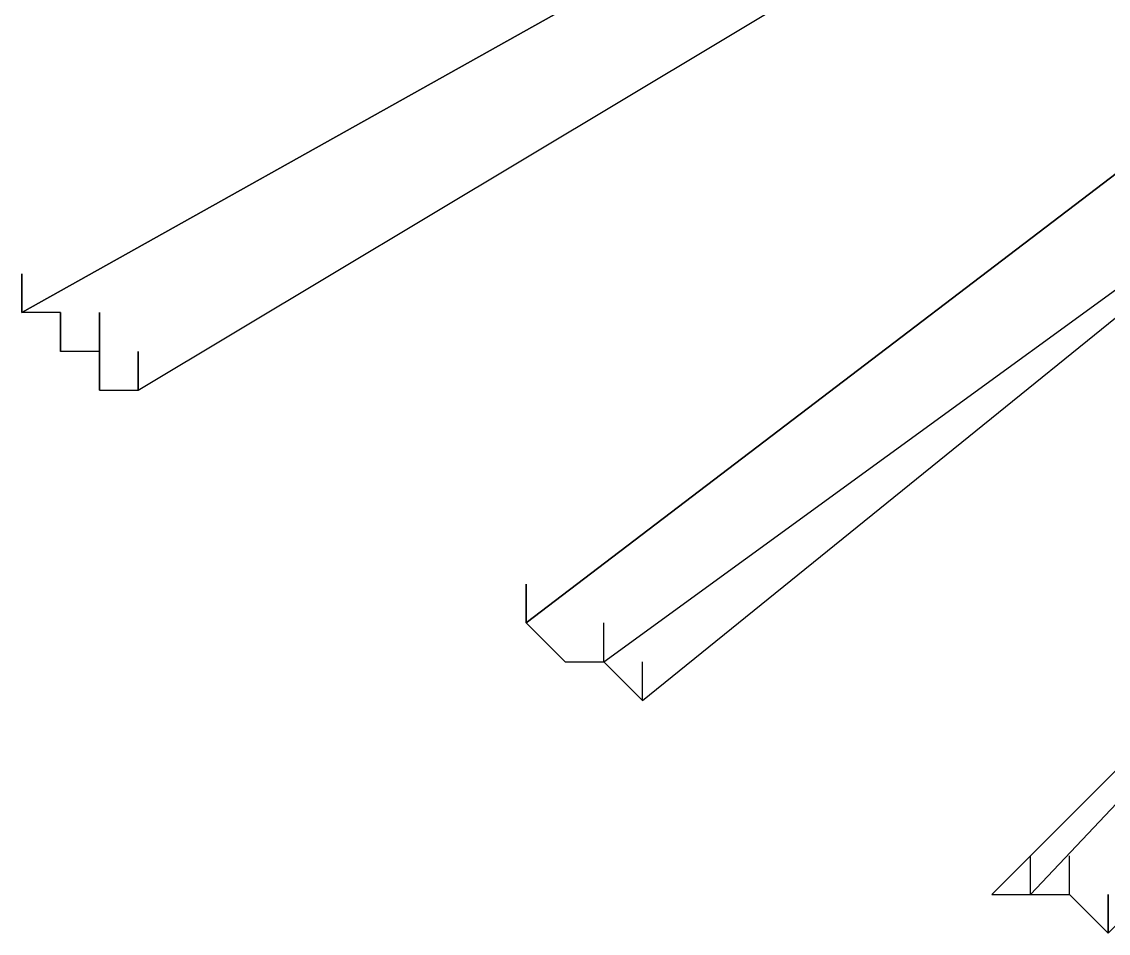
# Model space of a CAD drawing. Header units: inches. Extents: x 3324238 to 135265466, y -1036581 to 20094598.
# Drawn here: x 3353722.029 to 3353724.285, y -519031.309 to -519029.415 of the extents above; entities that cross this region are included whole.
import ezdxf

# ---------------------------------------------------------------- set-up
doc = ezdxf.new("R2010")
doc.units = ezdxf.units.IN
doc.header["$MEASUREMENT"] = 0
doc.layers.add('PDF_Geometry', color=7, linetype='Continuous')

msp = doc.modelspace()

# ---------------------------------------------------------------- linework, layer by layer
at = {"layer": 'PDF_Geometry', "lineweight": 25}
for points in [[(3353722.1906, -519030.1809), (3353722.1906, -519030.1003), (3353722.1906, -519030.1809), (3353722.2712, -519030.1809), (3353724.2854, -519028.9723), (3353724.2854, -519028.8918), (3353724.2854, -519028.8112), (3353724.2049, -519028.8112), (3353724.2049, -519028.7306), (3353724.2049, -519028.8112), (3353724.2049, -519028.7306), (3353724.2049, -519028.8112), (3353724.2049, -519028.8918), (3353724.2049, -519028.8112), (3353724.2049, -519028.8918), (3353724.2049, -519028.8112), (3353724.2049, -519028.8918)], [(3353722.2712, -519030.1809), (3353724.2855, -519028.9723)], [(3353723.0769, -519030.6643), (3353724.7689, -519029.3752)], [(3353724.7689, -519029.3752), (3353723.0769, -519030.6643)], [(3353723.238, -519030.7449), (3353723.3186, -519030.8255), (3353725.0106, -519029.4558), (3353725.0106, -519029.5363), (3353725.0106, -519029.4558), (3353725.0106, -519029.5363), (3353725.0911, -519029.5363), (3353725.0106, -519029.5363)], [(3353723.238, -519030.7449), (3353725.0106, -519029.4558)], [(3353724.1243, -519031.2283), (3353725.494, -519029.7781), (3353724.0437, -519031.2283), (3353724.1243, -519031.2283), (3353724.2049, -519031.2283), (3353724.2854, -519031.3089), (3353724.2854, -519031.2283), (3353724.2854, -519031.3089), (3353725.7357, -519029.8586), (3353725.6552, -519029.8586), (3353725.6552, -519029.7781), (3353725.6552, -519029.6975), (3353725.5746, -519029.6975), (3353725.5746, -519029.7781), (3353725.5746, -519029.6975), (3353725.5746, -519029.6169), (3353725.5746, -519029.6975), (3353725.5746, -519029.6169), (3353725.5746, -519029.6975), (3353725.5746, -519029.7781), (3353725.5746, -519029.6975), (3353725.5746, -519029.6169)], [(3353722.11, -519030.0198), (3353722.11, -519030.1003), (3353722.11, -519030.0198), (3353722.0295, -519030.0198), (3353722.0295, -519029.9392), (3353722.0295, -519030.0198)], [(3353722.1906, -519030.0197), (3353722.1906, -519030.1003), (3353722.1906, -519030.0198), (3353722.1906, -519030.1003), (3353722.11, -519030.1003), (3353722.11, -519030.0198), (3353722.11, -519030.1003)], [(3353722.1906, -519030.1809), (3353722.1906, -519030.1003)], [(3353722.2712, -519030.1809), (3353722.2712, -519030.1003)], [(3353723.0769, -519030.5838), (3353723.0769, -519030.6643), (3353723.1575, -519030.7449), (3353723.238, -519030.7449), (3353723.238, -519030.6643)], [(3353723.0769, -519030.6643), (3353723.0769, -519030.5838)], [(3353723.238, -519030.7449), (3353723.238, -519030.6643)], [(3353723.238, -519030.7449), (3353723.238, -519030.6643)], [(3353723.3186, -519030.8255), (3353723.3186, -519030.7449)], [(3353724.1243, -519031.2283), (3353724.1243, -519031.1478)], [(3353724.1243, -519031.2283), (3353724.1243, -519031.1478)], [(3353724.2049, -519031.2283), (3353724.2049, -519031.1478)]]:
    msp.add_lwpolyline(points, dxfattribs=at)
for points in [[(3353722.0295, -519030.0197), (3353724.0437, -519028.8918)], [(3353722.2712, -519030.1003), (3353722.2712, -519030.1809)]]:
    msp.add_lwpolyline(points, close=True, dxfattribs=at)

doc.saveas('drawing.dxf')
